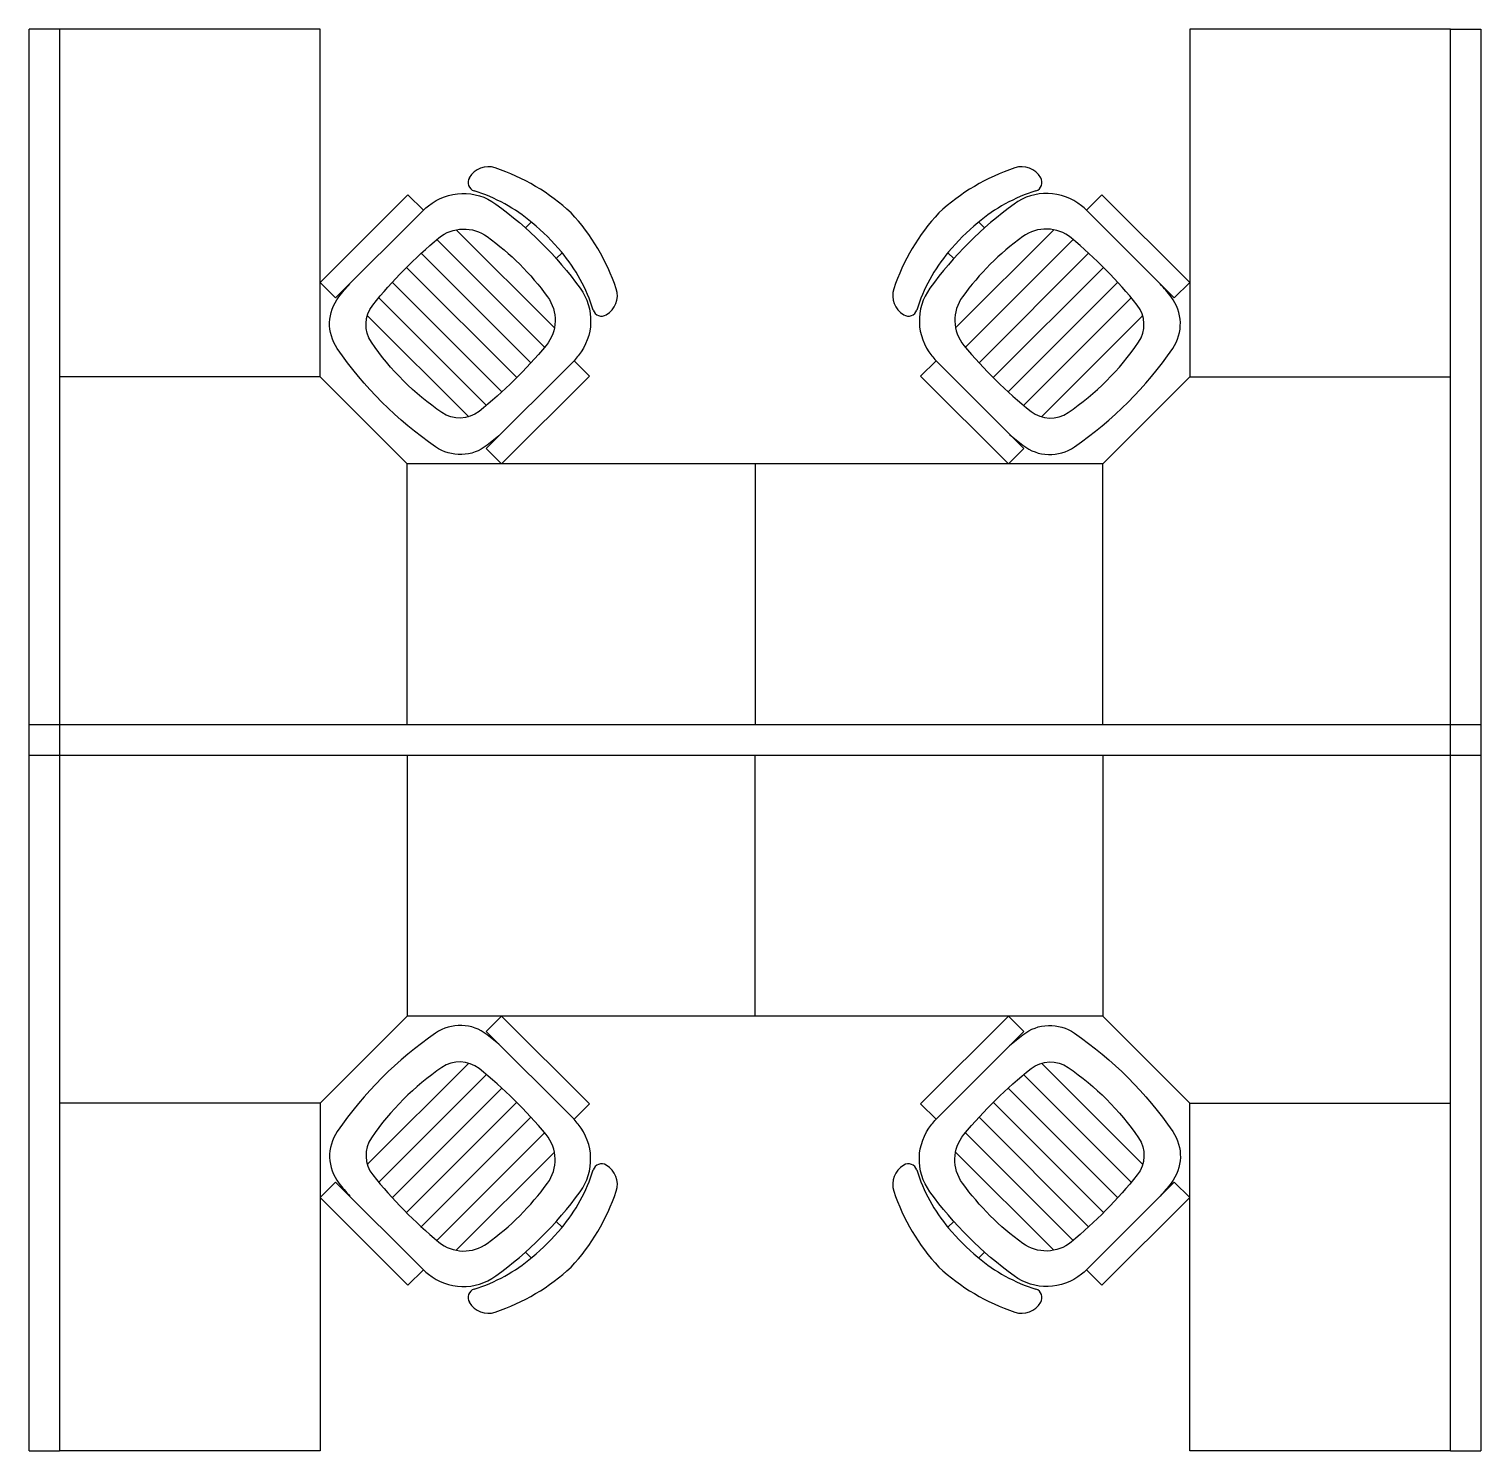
# Model space of a CAD drawing. Header units: millimetres. Extents: x -781.59 to -778.25, y 2695.1 to 2698.37.
import ezdxf

# ---------------------------------------------------------------- set-up
doc = ezdxf.new("R2010")
doc.units = ezdxf.units.MM
doc.header["$LTSCALE"] = 10
doc.layers.add('Móveis_cadeiras', color=2, linetype='Continuous')
doc.layers.add('Móveis_estações', color=2, linetype='Continuous')

msp = doc.modelspace()

# ---------------------------------------------------------------- linework, layer by layer
at = {"layer": 'Móveis_cadeiras'}
for p, q in [((-780.4497, 2697.9168), (-780.4362, 2697.9303)), ((-779.3939, 2697.9168), (-779.4074, 2697.9303)), ((-780.379, 2697.8461), (-780.3655, 2697.8596)), ((-779.4646, 2697.8461), (-779.4781, 2697.8596)), ((-780.379, 2695.6319), (-780.3655, 2695.6184)), ((-779.4646, 2695.6319), (-779.4781, 2695.6184)), ((-780.4497, 2695.5611), (-780.4362, 2695.5477)), ((-779.3939, 2695.5611), (-779.4074, 2695.5477))]:
    msp.add_line(p, q, dxfattribs=at)
at = {"layer": 'Móveis_cadeiras', "color": 1}
for p, q in [((-780.4059, 2697.6421), (-780.6537, 2697.8899)), ((-780.3834, 2697.6865), (-780.6093, 2697.9124)), ((-779.4603, 2697.6865), (-779.2344, 2697.9124)), ((-779.4378, 2697.6421), (-779.1899, 2697.8899)), ((-780.4372, 2697.6064), (-780.6894, 2697.8586)), ((-779.4065, 2697.6064), (-779.1543, 2697.8586)), ((-780.4699, 2697.5723), (-780.7235, 2697.8259)), ((-779.3738, 2697.5723), (-779.1201, 2697.8259)), ((-780.5041, 2697.5396), (-780.7562, 2697.7917)), ((-779.3395, 2697.5396), (-779.0874, 2697.7917)), ((-780.5398, 2697.5083), (-780.7875, 2697.756)), ((-779.3039, 2697.5083), (-779.0562, 2697.756)), ((-780.5805, 2697.4821), (-780.8137, 2697.7153)), ((-779.2631, 2697.4821), (-779.03, 2697.7153)), ((-780.5805, 2695.9958), (-780.8137, 2695.7626)), ((-779.2631, 2695.9958), (-779.03, 2695.7626)), ((-780.5398, 2695.9696), (-780.7875, 2695.7219)), ((-779.3039, 2695.9696), (-779.0562, 2695.7219)), ((-780.5041, 2695.9384), (-780.7562, 2695.6862)), ((-779.3395, 2695.9384), (-779.0874, 2695.6862)), ((-780.4699, 2695.9057), (-780.7235, 2695.652)), ((-779.3738, 2695.9057), (-779.1201, 2695.652)), ((-780.4372, 2695.8715), (-780.6894, 2695.6193)), ((-779.4065, 2695.8715), (-779.1543, 2695.6193)), ((-780.4059, 2695.8358), (-780.6537, 2695.588)), ((-779.4378, 2695.8358), (-779.1899, 2695.588)), ((-780.3834, 2695.7914), (-780.6093, 2695.5655)), ((-779.4603, 2695.7914), (-779.2344, 2695.5655))]:
    msp.add_line(p, q, dxfattribs=at)
at = {"layer": 'Móveis_cadeiras'}
for points in [[(-780.7201, 2697.9929), (-780.6847, 2697.9576), (-780.8865, 2697.7558), (-780.9218, 2697.7912)], [(-779.1236, 2697.9929), (-779.1589, 2697.9576), (-778.9572, 2697.7558), (-778.9218, 2697.7912)], [(-780.3382, 2697.6111), (-780.3029, 2697.5757), (-780.5046, 2697.374), (-780.54, 2697.4093)], [(-779.5054, 2697.6111), (-779.5408, 2697.5757), (-779.339, 2697.374), (-779.3037, 2697.4093)], [(-780.3382, 2695.8668), (-780.3029, 2695.9022), (-780.5046, 2696.104), (-780.54, 2696.0686)], [(-779.5054, 2695.8668), (-779.5408, 2695.9022), (-779.339, 2696.104), (-779.3037, 2696.0686)], [(-780.7201, 2695.485), (-780.6847, 2695.5204), (-780.8865, 2695.7221), (-780.9218, 2695.6868)], [(-779.1236, 2695.485), (-779.1589, 2695.5204), (-778.9572, 2695.7221), (-778.9218, 2695.6868)]]:
    msp.add_lwpolyline(points, close=True, dxfattribs=at)
for points in [[(-780.6847, 2697.9576, -0.002688), (-780.673, 2697.9674, -0.340817), (-780.5179, 2697.9716, -0.07931), (-780.3242, 2697.7779, -0.340817)], [(-779.1589, 2697.9576, 0.002688), (-779.1707, 2697.9674, 0.340817), (-779.3258, 2697.9716, 0.07931), (-779.5194, 2697.7779, 0.340817)], [(-780.5077, 2697.4417, -0.006883), (-780.5379, 2697.4168, -0.328643), (-780.6565, 2697.4131, -0.092343), (-780.8827, 2697.6393, -0.328643), (-780.879, 2697.7579, -0.006883), (-780.8541, 2697.7881, -0.340817)], [(-779.336, 2697.4417, 0.006883), (-779.3057, 2697.4168, 0.328643), (-779.1871, 2697.4131, 0.092343), (-778.961, 2697.6393, 0.328643), (-778.9647, 2697.7579, 0.006883), (-778.9895, 2697.7881, 0.340817)], [(-780.3242, 2697.7779, -0.340817), (-780.3284, 2697.6228, -0.002688), (-780.3382, 2697.6111, -0.328643)], [(-779.5194, 2697.7779, 0.340817), (-779.5152, 2697.6228, 0.002688), (-779.5054, 2697.6111, 0.328643)], [(-780.5077, 2696.0363, 0.006883), (-780.5379, 2696.0611, 0.328643), (-780.6565, 2696.0648, 0.092343), (-780.8827, 2695.8387, 0.328643), (-780.879, 2695.7201, 0.006883), (-780.8541, 2695.6898, 0.340817)], [(-779.336, 2696.0363, -0.006883), (-779.3057, 2696.0611, -0.328643), (-779.1871, 2696.0648, -0.092343), (-778.961, 2695.8387, -0.328643), (-778.9647, 2695.7201, -0.006883), (-778.9895, 2695.6898, -0.340817)], [(-780.3242, 2695.7, 0.340817), (-780.3284, 2695.8551, 0.002688), (-780.3382, 2695.8668, 0.328643)], [(-779.5194, 2695.7, -0.340817), (-779.5152, 2695.8551, -0.002688), (-779.5054, 2695.8668, -0.328643)], [(-780.6847, 2695.5204, 0.002688), (-780.673, 2695.5106, 0.340817), (-780.5179, 2695.5064, 0.07931), (-780.3242, 2695.7, 0.340817)], [(-779.1589, 2695.5204, -0.002688), (-779.1707, 2695.5106, -0.340817), (-779.3258, 2695.5064, -0.07931), (-779.5194, 2695.7, -0.340817)]]:
    msp.add_lwpolyline(points, format="xyb", dxfattribs=at)
for points in [[(-780.3992, 2697.7581, -0.340817), (-780.4022, 2697.6465, -0.050508), (-780.5567, 2697.4945, -0.328643), (-780.6421, 2697.4918, -0.092896), (-780.804, 2697.6537, -0.328643), (-780.8013, 2697.7391, -0.050508), (-780.6493, 2697.8936, -0.340817), (-780.5377, 2697.8966, -0.079866)], [(-779.4445, 2697.7581, 0.340817), (-779.4415, 2697.6465, 0.050508), (-779.2869, 2697.4945, 0.328643), (-779.2016, 2697.4918, 0.092896), (-779.0397, 2697.6537, 0.328643), (-779.0424, 2697.7391, 0.050508), (-779.1944, 2697.8936, 0.340817), (-779.306, 2697.8966, 0.079866)], [(-780.3992, 2695.7198, 0.340817), (-780.4022, 2695.8314, 0.050508), (-780.5567, 2695.9834, 0.328643), (-780.6421, 2695.9861, 0.092896), (-780.804, 2695.8242, 0.328643), (-780.8013, 2695.7388, 0.050508), (-780.6493, 2695.5843, 0.340817), (-780.5377, 2695.5813, 0.079866)], [(-779.4445, 2695.7198, -0.340817), (-779.4415, 2695.8314, -0.050508), (-779.2869, 2695.9834, -0.328643), (-779.2016, 2695.9861, -0.092896), (-779.0397, 2695.8242, -0.328643), (-779.0424, 2695.7388, -0.050508), (-779.1944, 2695.5843, -0.340817), (-779.306, 2695.5813, -0.079866)]]:
    msp.add_lwpolyline(points, format="xyb", close=True, dxfattribs=at)
for centre, radius, start, end in [((-780.5353, 2698.0071), 0.0502, 71.3918, 150.5711), ((-780.669, 2697.6038), 0.475, 46.9629, 71.6304), ((-779.1747, 2697.6038), 0.475, 108.3696, 133.0371), ((-779.3084, 2698.0071), 0.0502, 29.4289, 108.6082), ((-780.5621, 2698.021), 0.02, 147.3844, 252.7352), ((-779.2815, 2698.021), 0.02, 287.2648, 32.6156), ((-780.6814, 2697.6373), 0.3818, 49.7148, 72.7352), ((-779.1623, 2697.6373), 0.3818, 107.2648, 130.2852), ((-780.7494, 2697.5464), 0.4952, 39.4899, 50.5101), ((-780.692, 2697.6268), 0.475, 18.3696, 43.0371), ((-779.1517, 2697.6268), 0.475, 136.9629, 161.6304), ((-779.0942, 2697.5464), 0.4952, 129.4899, 140.5101), ((-780.6585, 2697.6144), 0.3818, 17.2648, 40.2852), ((-779.1852, 2697.6144), 0.3818, 139.7148, 162.7352), ((-780.2886, 2697.7605), 0.0501, 299.3847, 18.6523), ((-779.555, 2697.7605), 0.0501, 161.3477, 240.6153), ((-780.2748, 2697.7337), 0.02, 197.2648, 302.6156), ((-779.5688, 2697.7337), 0.02, 237.3844, 342.7352), ((-780.6585, 2695.8635), 0.3818, 319.7148, 342.7352), ((-780.2748, 2695.7443), 0.02, 57.3844, 162.7352), ((-780.2886, 2695.7174), 0.0501, 341.3477, 60.6153), ((-779.555, 2695.7174), 0.0501, 119.3847, 198.6523), ((-779.5688, 2695.7443), 0.02, 17.2648, 122.6156), ((-779.1852, 2695.8635), 0.3818, 197.2648, 220.2852), ((-780.692, 2695.8511), 0.475, 316.9629, 341.6304), ((-779.1517, 2695.8511), 0.475, 198.3696, 223.0371), ((-780.7494, 2695.9316), 0.4952, 309.4899, 320.5101), ((-779.0942, 2695.9316), 0.4952, 219.4899, 230.5101), ((-780.6814, 2695.8406), 0.3818, 287.2648, 310.2852), ((-779.1623, 2695.8406), 0.3818, 229.7148, 252.7352), ((-780.669, 2695.8741), 0.475, 288.3696, 313.0371), ((-779.1747, 2695.8741), 0.475, 226.9629, 251.6304), ((-780.5621, 2695.4569), 0.02, 107.2648, 212.6156), ((-779.2815, 2695.4569), 0.02, 327.3844, 72.7352), ((-780.5353, 2695.4708), 0.0502, 209.4289, 288.6082), ((-779.3084, 2695.4708), 0.0502, 251.3918, 330.5711)]:
    msp.add_arc(centre, radius, start, end, dxfattribs=at)
at = {"layer": 'Móveis_estações', "color": 3}
for p, q in [((-781.5918, 2695.104), (-781.5918, 2698.374)), ((-781.5218, 2698.374), (-781.5918, 2698.374)), ((-781.5218, 2698.374), (-781.5218, 2695.104)), ((-778.3218, 2695.104), (-778.3218, 2698.374)), ((-778.3218, 2698.374), (-778.2518, 2698.374)), ((-778.2518, 2698.374), (-778.2518, 2695.104)), ((-778.2518, 2696.774), (-781.5918, 2696.774)), ((-781.5918, 2696.704), (-778.2518, 2696.704)), ((-781.5918, 2695.104), (-781.5218, 2695.104)), ((-778.3218, 2695.104), (-778.2518, 2695.104))]:
    msp.add_line(p, q, dxfattribs=at)
at = {"layer": 'Móveis_estações'}
for p, q in [((-780.9218, 2698.374), (-781.5218, 2698.374)), ((-780.9218, 2697.574), (-780.9218, 2698.374)), ((-778.3218, 2698.374), (-778.9218, 2698.374)), ((-778.9218, 2698.374), (-778.9218, 2697.574)), ((-778.3218, 2697.574), (-778.3218, 2698.374)), ((-780.9218, 2697.574), (-781.5218, 2697.574)), ((-780.7218, 2697.374), (-780.9218, 2697.574)), ((-779.1218, 2697.374), (-778.9218, 2697.574)), ((-778.9218, 2697.574), (-778.3218, 2697.574)), ((-780.7218, 2696.774), (-780.7218, 2697.374)), ((-779.1218, 2697.374), (-780.7218, 2697.374)), ((-779.9218, 2697.374), (-779.9218, 2696.774)), ((-779.1218, 2696.774), (-779.1218, 2697.374)), ((-780.7218, 2696.704), (-780.7218, 2696.104)), ((-779.9218, 2696.104), (-779.9218, 2696.704)), ((-779.1218, 2696.704), (-779.1218, 2696.104)), ((-780.7218, 2696.104), (-780.9218, 2695.904)), ((-779.1218, 2696.104), (-780.7218, 2696.104)), ((-779.1218, 2696.104), (-778.9218, 2695.904)), ((-780.9218, 2695.904), (-781.5218, 2695.904)), ((-780.9218, 2695.904), (-780.9218, 2695.104)), ((-778.9218, 2695.104), (-778.9218, 2695.904)), ((-778.9218, 2695.904), (-778.3218, 2695.904)), ((-780.9218, 2695.104), (-781.5218, 2695.104)), ((-778.3218, 2695.104), (-778.9218, 2695.104))]:
    msp.add_line(p, q, dxfattribs=at)

doc.saveas('drawing.dxf')
